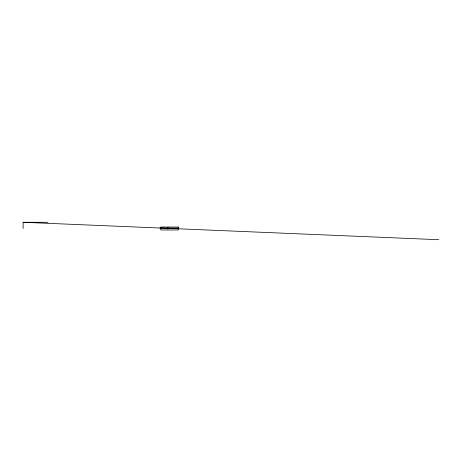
<?xml version="1.0" encoding="UTF-8"?>
<svg xmlns="http://www.w3.org/2000/svg" width="462" height="462" viewBox="0 0 462 462"><rect width="100%" height="100%" fill="white"/><g stroke="black" fill="none" stroke-linecap="round" stroke-linejoin="round"><path stroke-width="0.69" d="M167.712 228.488L167.839 229.123M160.302 227.899L159.852 227.968M167.712 227.91L168.104 227.91M23.1 228.505L23.1 222.286L48.008 222.286M160.753 228.055L178.326 228.055M161.232 228.505L160.938 228.095M23.1 222.286L438.9 239.714M167.873 227.287L167.914 228.055M178.326 227.044L160.753 227.044L160.753 229.972L178.326 229.972L178.326 227.044"/></g></svg>
